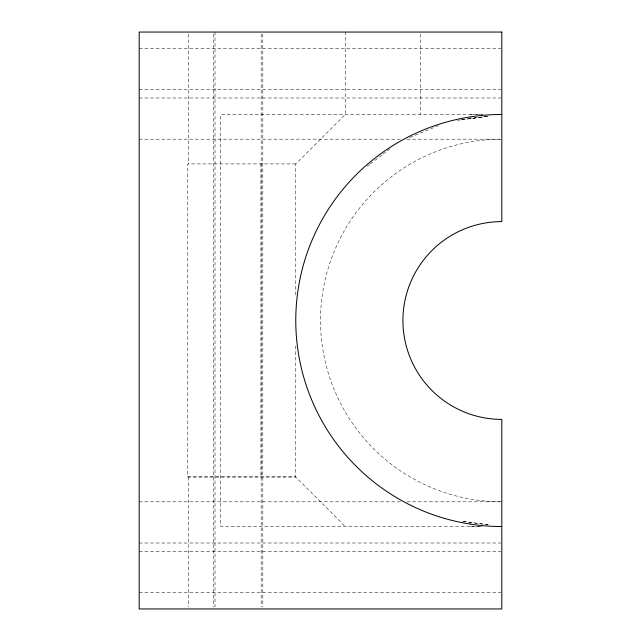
<?xml version="1.0" encoding="UTF-8"?>
<svg xmlns="http://www.w3.org/2000/svg" width="641" height="641" viewBox="0 0 641 641"><rect width="100%" height="100%" fill="white"/><g stroke="black" fill="none" stroke-linecap="round" stroke-linejoin="round"><path stroke-width="0.48" stroke-dasharray="3.21 2.4" d="M295.773 294.988L295.773 163.912L345.227 114.467L345.227 32.05M367.189 166.323L369.553 164.505M370.346 163.896L382.204 154.802M382.989 154.193L390.105 148.736M409.839 137.494L438.364 125.676M461.977 119.683L488.113 116.245M488.146 116.221L470.51 118.585L470.51 116.109M457.37 120.316L460.334 119.923M461.32 119.795L488.971 116.157M470.51 526.533L482.248 526.445M139.185 48.532L500.813 48.532M139.185 89.74L500.813 89.74M139.185 97.985L500.813 97.985M482.809 114.467L220.752 114.467L220.752 526.533L482.809 526.533M139.185 139.185L401.915 139.185M406.907 139.185L500.813 139.185M295.773 163.912L187.789 163.912L187.789 477.088L295.773 477.088L345.227 526.533M187.789 476.816L295.773 476.816M139.185 501.815L401.915 501.815M406.907 501.815L500.813 501.815M139.185 543.015L500.813 543.015M139.185 551.26L500.813 551.26M139.185 592.468L500.813 592.468M470.51 114.467L482.248 114.555M488.113 524.771L461.897 521.277L488.113 524.755M470.51 522.415L470.51 524.891M420.752 34.037L420.752 114.467M295.773 345.86L295.773 477.088M262.81 34.053L262.81 606.947M261.159 34.053L261.159 606.947M260.991 163.912L260.991 476.816M215.007 32.05L215.007 606.947M213.365 34.053L213.365 606.947M188.638 34.045L188.638 163.912M188.638 477.088L188.638 606.955M501.815 501.815A181.315 181.315 0 0 1 320.5 320.989A181.315 181.315 0 0 1 500.829 139.193"/><path stroke-width="0.96" d="M501.815 526.533A206.033 206.033 0 0 1 295.773 320.5A206.033 206.033 0 0 1 501.815 114.467M501.815 32.05L139.185 32.05L139.185 608.95L501.815 608.95L501.815 419.398A98.898 98.898 0 0 1 402.917 320.5A98.898 98.898 0 0 1 501.815 221.602L501.815 32.05"/></g></svg>
